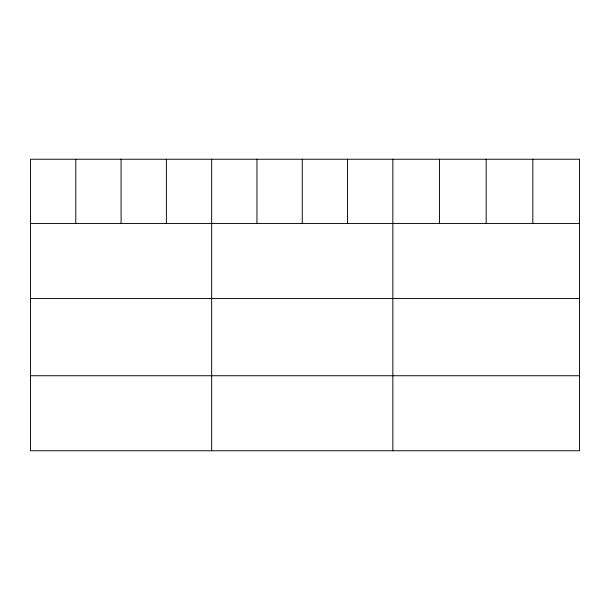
<?xml version="1.0" encoding="UTF-8"?>
<svg xmlns="http://www.w3.org/2000/svg" width="610" height="610" viewBox="0 0 610 610"><rect width="100%" height="100%" fill="white"/><g stroke="black" fill="none" stroke-linecap="round" stroke-linejoin="round"><path stroke-width="0.91" d="M30.5 223.435L579.5 223.435M30.5 298.45L579.5 298.45M30.5 375.745L579.5 375.745M532.835 159.24L532.835 223.435M486.17 159.24L486.17 223.435M439.505 159.24L439.505 223.435M392.84 159.24L392.84 450.759M347.548 159.24L347.548 223.435M302.255 159.24L302.255 223.435M256.962 159.24L256.962 223.435M211.67 159.24L211.67 450.759M166.377 159.24L166.377 223.435M121.085 159.24L121.085 223.435M75.793 159.24L75.793 223.435M579.5 159.24L30.5 159.24L30.5 450.759L579.5 450.759L579.5 159.24"/></g></svg>
